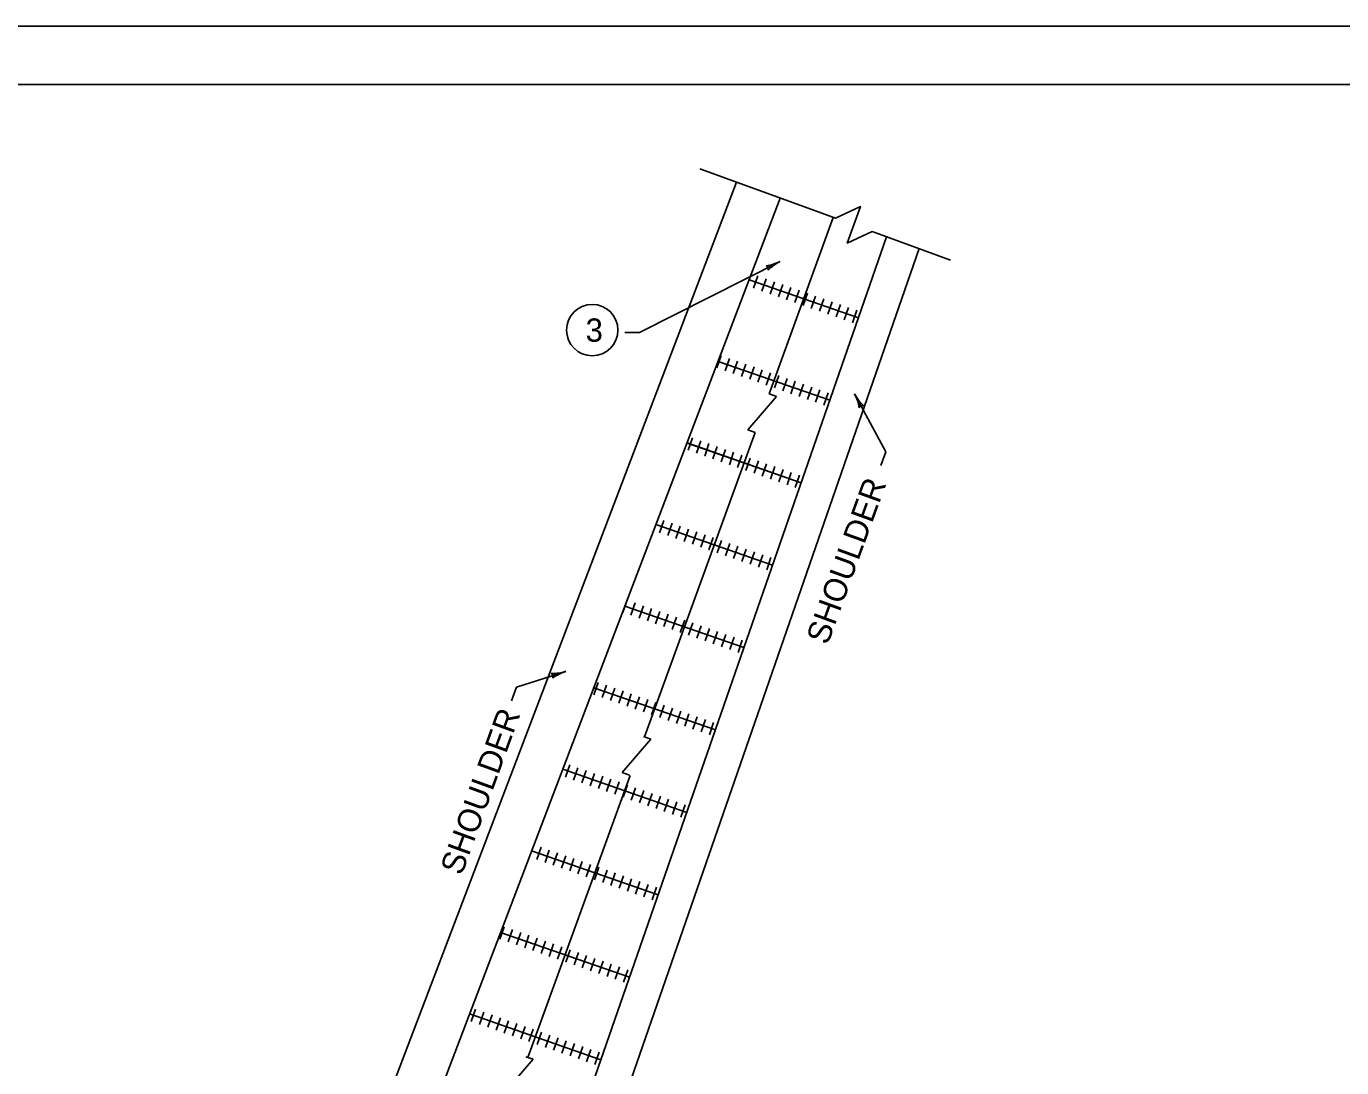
# Model space of a CAD drawing. Extents: x 1000 to 1036.3, y 1000 to 1058.1.
# Drawn here: x 1012.84 to 1024.15, y 1013.05 to 1022 of the extents above; entities that cross this region are included whole.
import ezdxf

# ---------------------------------------------------------------- set-up
doc = ezdxf.new("R2010")
doc.units = 0
for name, color, linetype in [('Level 1', 7, 'Continuous'), ('Level 10', 7, 'Continuous'), ('Level 11', 7, 'Continuous')]:
    doc.layers.add(name, color=color, linetype=linetype)

msp = doc.modelspace()

# ---------------------------------------------------------------- linework, layer by layer
at = {"layer": 'Level 1'}
for p, q in [((1019.568, 1020.436), (1018.634, 1020.776)), ((1018.951, 1020.661), (1015.575, 1011.8)), ((1019.327, 1020.524), (1015.949, 1011.658)), ((1019.783, 1020.358), (1019.231, 1018.841)), ((1020.239, 1020.192), (1017.735, 1012.976)), ((1020.79, 1019.991), (1020.351, 1020.151)), ((1020.521, 1020.089), (1018.018, 1012.877)), ((1018.116, 1019.368), (1019.325, 1019.979)), ((1019.059, 1019.821), (1020, 1019.494)), ((1019.059, 1019.821), (1020, 1019.494)), ((1019.135, 1019.854), (1019.098, 1019.748)), ((1019.206, 1019.829), (1019.169, 1019.723)), ((1019.277, 1019.805), (1019.24, 1019.699)), ((1019.348, 1019.78), (1019.311, 1019.674)), ((1019.418, 1019.755), (1019.381, 1019.649)), ((1019.489, 1019.731), (1019.452, 1019.625)), ((1019.56, 1019.706), (1019.523, 1019.6)), ((1019.631, 1019.682), (1019.594, 1019.575)), ((1019.702, 1019.657), (1019.665, 1019.551)), ((1019.773, 1019.632), (1019.736, 1019.526)), ((1019.844, 1019.608), (1019.807, 1019.502)), ((1019.914, 1019.583), (1019.877, 1019.477)), ((1019.985, 1019.559), (1019.948, 1019.452)), ((1017.991, 1019.368), (1018.116, 1019.368)), ((1018.818, 1019.17), (1018.781, 1019.064)), ((1018.889, 1019.146), (1018.852, 1019.04)), ((1018.792, 1019.12), (1019.753, 1018.786)), ((1018.792, 1019.12), (1019.753, 1018.786)), ((1018.96, 1019.121), (1018.923, 1019.015)), ((1019.03, 1019.096), (1018.994, 1018.99)), ((1019.101, 1019.072), (1019.064, 1018.966)), ((1019.172, 1019.047), (1019.135, 1018.941)), ((1019.243, 1019.022), (1019.206, 1018.916)), ((1019.314, 1018.998), (1019.277, 1018.892)), ((1019.385, 1018.973), (1019.348, 1018.867)), ((1019.456, 1018.949), (1019.419, 1018.842)), ((1019.527, 1018.924), (1019.49, 1018.818)), ((1019.294, 1018.818), (1019.047, 1018.531)), ((1019.232, 1018.84), (1019.294, 1018.818)), ((1019.597, 1018.899), (1019.56, 1018.793)), ((1019.668, 1018.875), (1019.631, 1018.769)), ((1019.739, 1018.85), (1019.702, 1018.744)), ((1020.234, 1018.342), (1019.965, 1018.842)), ((1019.11, 1018.508), (1018.158, 1015.893)), ((1018.572, 1018.462), (1018.535, 1018.356)), ((1019.11, 1018.508), (1019.047, 1018.531)), ((1018.525, 1018.419), (1019.507, 1018.077)), ((1018.525, 1018.418), (1019.507, 1018.077)), ((1018.525, 1018.418), (1019.507, 1018.077)), ((1018.643, 1018.437), (1018.606, 1018.331)), ((1018.714, 1018.413), (1018.677, 1018.306)), ((1018.784, 1018.388), (1018.747, 1018.282)), ((1018.855, 1018.363), (1018.818, 1018.257)), ((1020.234, 1018.342), (1020.191, 1018.225)), ((1018.926, 1018.339), (1018.889, 1018.232)), ((1018.997, 1018.314), (1018.96, 1018.208)), ((1019.068, 1018.289), (1019.031, 1018.183)), ((1019.139, 1018.265), (1019.101, 1018.158)), ((1019.209, 1018.24), (1019.172, 1018.134)), ((1019.28, 1018.216), (1019.243, 1018.109)), ((1019.351, 1018.191), (1019.314, 1018.085)), ((1019.422, 1018.166), (1019.385, 1018.06)), ((1019.493, 1018.142), (1019.456, 1018.035)), ((1018.258, 1017.717), (1019.261, 1017.369)), ((1018.258, 1017.717), (1019.261, 1017.369)), ((1018.326, 1017.753), (1018.289, 1017.647)), ((1018.396, 1017.729), (1018.36, 1017.623)), ((1018.467, 1017.704), (1018.43, 1017.598)), ((1018.538, 1017.679), (1018.501, 1017.573)), ((1018.609, 1017.655), (1018.572, 1017.549)), ((1018.68, 1017.63), (1018.643, 1017.524)), ((1018.751, 1017.606), (1018.714, 1017.499)), ((1018.822, 1017.581), (1018.785, 1017.475)), ((1018.892, 1017.556), (1018.855, 1017.45)), ((1018.963, 1017.532), (1018.926, 1017.425)), ((1019.034, 1017.507), (1018.997, 1017.401)), ((1019.105, 1017.483), (1019.068, 1017.376)), ((1019.176, 1017.458), (1019.139, 1017.352)), ((1019.247, 1017.433), (1019.21, 1017.327)), ((1018.009, 1017.07), (1017.972, 1016.963)), ((1017.99, 1017.016), (1019.015, 1016.66)), ((1018.08, 1017.045), (1018.043, 1016.939)), ((1018.15, 1017.02), (1018.113, 1016.914)), ((1018.221, 1016.996), (1018.184, 1016.89)), ((1018.292, 1016.971), (1018.255, 1016.865)), ((1018.363, 1016.946), (1018.326, 1016.84)), ((1018.434, 1016.922), (1018.397, 1016.816)), ((1018.505, 1016.897), (1018.467, 1016.791)), ((1018.575, 1016.872), (1018.538, 1016.766)), ((1018.646, 1016.848), (1018.609, 1016.742)), ((1018.717, 1016.823), (1018.68, 1016.717)), ((1018.788, 1016.799), (1018.751, 1016.692)), ((1018.859, 1016.774), (1018.822, 1016.668)), ((1018.93, 1016.75), (1018.893, 1016.643)), ((1019, 1016.725), (1018.964, 1016.619)), ((1017.059, 1016.32), (1017.483, 1016.456)), ((1017.059, 1016.32), (1017.017, 1016.202)), ((1017.723, 1016.315), (1018.769, 1015.952)), ((1017.762, 1016.361), (1017.725, 1016.255)), ((1017.833, 1016.337), (1017.796, 1016.23)), ((1017.904, 1016.312), (1017.867, 1016.206)), ((1017.975, 1016.287), (1017.938, 1016.181)), ((1018.046, 1016.263), (1018.009, 1016.156)), ((1018.117, 1016.238), (1018.08, 1016.132)), ((1018.187, 1016.213), (1018.15, 1016.107)), ((1018.258, 1016.189), (1018.221, 1016.082)), ((1018.329, 1016.164), (1018.292, 1016.058)), ((1018.4, 1016.139), (1018.363, 1016.033)), ((1018.471, 1016.115), (1018.434, 1016.009)), ((1018.542, 1016.09), (1018.505, 1015.984)), ((1018.613, 1016.066), (1018.576, 1015.959)), ((1018.683, 1016.041), (1018.646, 1015.935)), ((1018.754, 1016.016), (1018.717, 1015.91)), ((1018.214, 1015.873), (1017.968, 1015.586)), ((1018.152, 1015.895), (1018.214, 1015.873)), ((1017.516, 1015.653), (1017.479, 1015.547)), ((1017.587, 1015.628), (1017.55, 1015.522)), ((1018.037, 1015.56), (1017.155, 1013.138)), ((1017.456, 1015.614), (1018.522, 1015.243)), ((1017.658, 1015.603), (1017.621, 1015.497)), ((1017.729, 1015.579), (1017.692, 1015.473)), ((1017.8, 1015.554), (1017.763, 1015.448)), ((1017.87, 1015.529), (1017.834, 1015.423)), ((1018.03, 1015.563), (1017.968, 1015.586)), ((1017.941, 1015.505), (1017.904, 1015.399)), ((1018.012, 1015.48), (1017.975, 1015.374)), ((1018.083, 1015.456), (1018.046, 1015.349)), ((1018.154, 1015.431), (1018.117, 1015.325)), ((1018.225, 1015.406), (1018.188, 1015.3)), ((1018.296, 1015.382), (1018.259, 1015.276)), ((1018.367, 1015.357), (1018.329, 1015.251)), ((1018.437, 1015.333), (1018.4, 1015.226)), ((1018.508, 1015.308), (1018.471, 1015.202)), ((1017.189, 1014.913), (1018.276, 1014.535)), ((1017.27, 1014.944), (1017.233, 1014.838)), ((1017.341, 1014.92), (1017.304, 1014.814)), ((1017.412, 1014.895), (1017.375, 1014.789)), ((1017.483, 1014.87), (1017.446, 1014.764)), ((1017.553, 1014.846), (1017.516, 1014.74)), ((1017.624, 1014.821), (1017.587, 1014.715)), ((1017.695, 1014.796), (1017.658, 1014.69)), ((1017.766, 1014.772), (1017.729, 1014.665)), ((1017.837, 1014.747), (1017.8, 1014.641)), ((1017.908, 1014.723), (1017.871, 1014.616)), ((1017.979, 1014.698), (1017.941, 1014.592)), ((1018.049, 1014.673), (1018.013, 1014.567)), ((1018.12, 1014.649), (1018.083, 1014.542)), ((1018.191, 1014.624), (1018.154, 1014.518)), ((1018.262, 1014.6), (1018.225, 1014.493)), ((1016.953, 1014.261), (1016.916, 1014.154)), ((1016.922, 1014.212), (1018.03, 1013.826)), ((1017.024, 1014.236), (1016.987, 1014.13)), ((1017.095, 1014.211), (1017.058, 1014.105)), ((1017.166, 1014.187), (1017.129, 1014.08)), ((1017.236, 1014.162), (1017.2, 1014.056)), ((1017.307, 1014.137), (1017.27, 1014.031)), ((1017.378, 1014.113), (1017.341, 1014.006)), ((1017.449, 1014.088), (1017.412, 1013.982)), ((1017.52, 1014.063), (1017.483, 1013.957)), ((1017.591, 1014.039), (1017.554, 1013.932)), ((1017.661, 1014.014), (1017.624, 1013.908)), ((1017.732, 1013.989), (1017.695, 1013.883)), ((1017.803, 1013.965), (1017.766, 1013.859)), ((1017.874, 1013.94), (1017.837, 1013.834)), ((1017.945, 1013.916), (1017.908, 1013.809)), ((1018.016, 1013.891), (1017.979, 1013.785)), ((1016.662, 1013.508), (1017.784, 1013.118)), ((1016.707, 1013.552), (1016.67, 1013.446)), ((1016.778, 1013.527), (1016.741, 1013.421)), ((1016.849, 1013.503), (1016.812, 1013.397)), ((1016.92, 1013.478), (1016.883, 1013.372)), ((1016.991, 1013.453), (1016.954, 1013.347)), ((1017.061, 1013.429), (1017.024, 1013.323)), ((1017.132, 1013.404), (1017.095, 1013.298)), ((1017.203, 1013.379), (1017.166, 1013.273)), ((1017.274, 1013.355), (1017.237, 1013.248)), ((1017.345, 1013.33), (1017.308, 1013.224)), ((1017.416, 1013.306), (1017.378, 1013.199)), ((1017.486, 1013.281), (1017.449, 1013.175)), ((1017.557, 1013.256), (1017.52, 1013.15)), ((1017.139, 1013.144), (1017.202, 1013.122)), ((1017.628, 1013.232), (1017.591, 1013.125)), ((1017.699, 1013.207), (1017.662, 1013.101)), ((1017.77, 1013.183), (1017.733, 1013.076)), ((1017.202, 1013.122), (1016.955, 1012.835))]:
    msp.add_line(p, q, dxfattribs=at)
msp.add_lwpolyline([(1019.568, 1020.436), (1019.803, 1020.351), (1020.017, 1020.45), (1019.903, 1020.137), (1020.116, 1020.236), (1020.351, 1020.151)], dxfattribs=at)
msp.add_circle((1017.71, 1019.389), 0.221, dxfattribs=at)
for centre, radius, start, end in [((1019.149, 1020.328), 0.391, 278.1501, 296.7969), ((1019.193, 1019.912), 0.0313, 345.5776, 67.6943), ((1019.502, 1019.63), 0.391, 116.803, 135.4718), ((1019.502, 1019.63), 0.391, 116.7908, 116.803), ((1020.309, 1019.027), 0.391, 208.3606, 227.0294), ((1019.621, 1018.656), 0.391, 9.7078, 28.3545), ((1020.309, 1019.027), 0.391, 208.3484, 208.3606), ((1020.035, 1018.711), 0.0313, 77.1352, 159.2519), ((1017.363, 1016.828), 0.391, 269.2252, 287.8719), ((1017.341, 1016.41), 0.0313, 336.6526, 58.7693), ((1017.603, 1016.084), 0.391, 107.878, 126.5468), ((1017.603, 1016.084), 0.391, 107.8658, 107.878)]:
    msp.add_arc(centre, radius, start, end, dxfattribs=at)
at = {"layer": 'Level 10'}
for p, q in [((1000, 1022), (1036, 1022)), ((1007, 1021.5), (1035.5, 1021.5))]:
    msp.add_line(p, q, dxfattribs=at)
at = {"layer": 'Level 11'}
msp.add_lwpolyline([(1007, 1000.5), (1035.5, 1000.5), (1035.5, 1021.5), (1007, 1021.5)], close=True, dxfattribs=at)

# ---------------------------------------------------------------- texts
at = {"layer": 'Level 1'}
msp.add_text('3', height=0.2, dxfattribs=at).set_placement((1017.653, 1019.289))
for p in [(1019.734, 1016.675), (1016.587, 1014.694)]:
    msp.add_text('SHOULDER', height=0.2, rotation=70, dxfattribs=at).set_placement(p)

doc.saveas('drawing.dxf')
